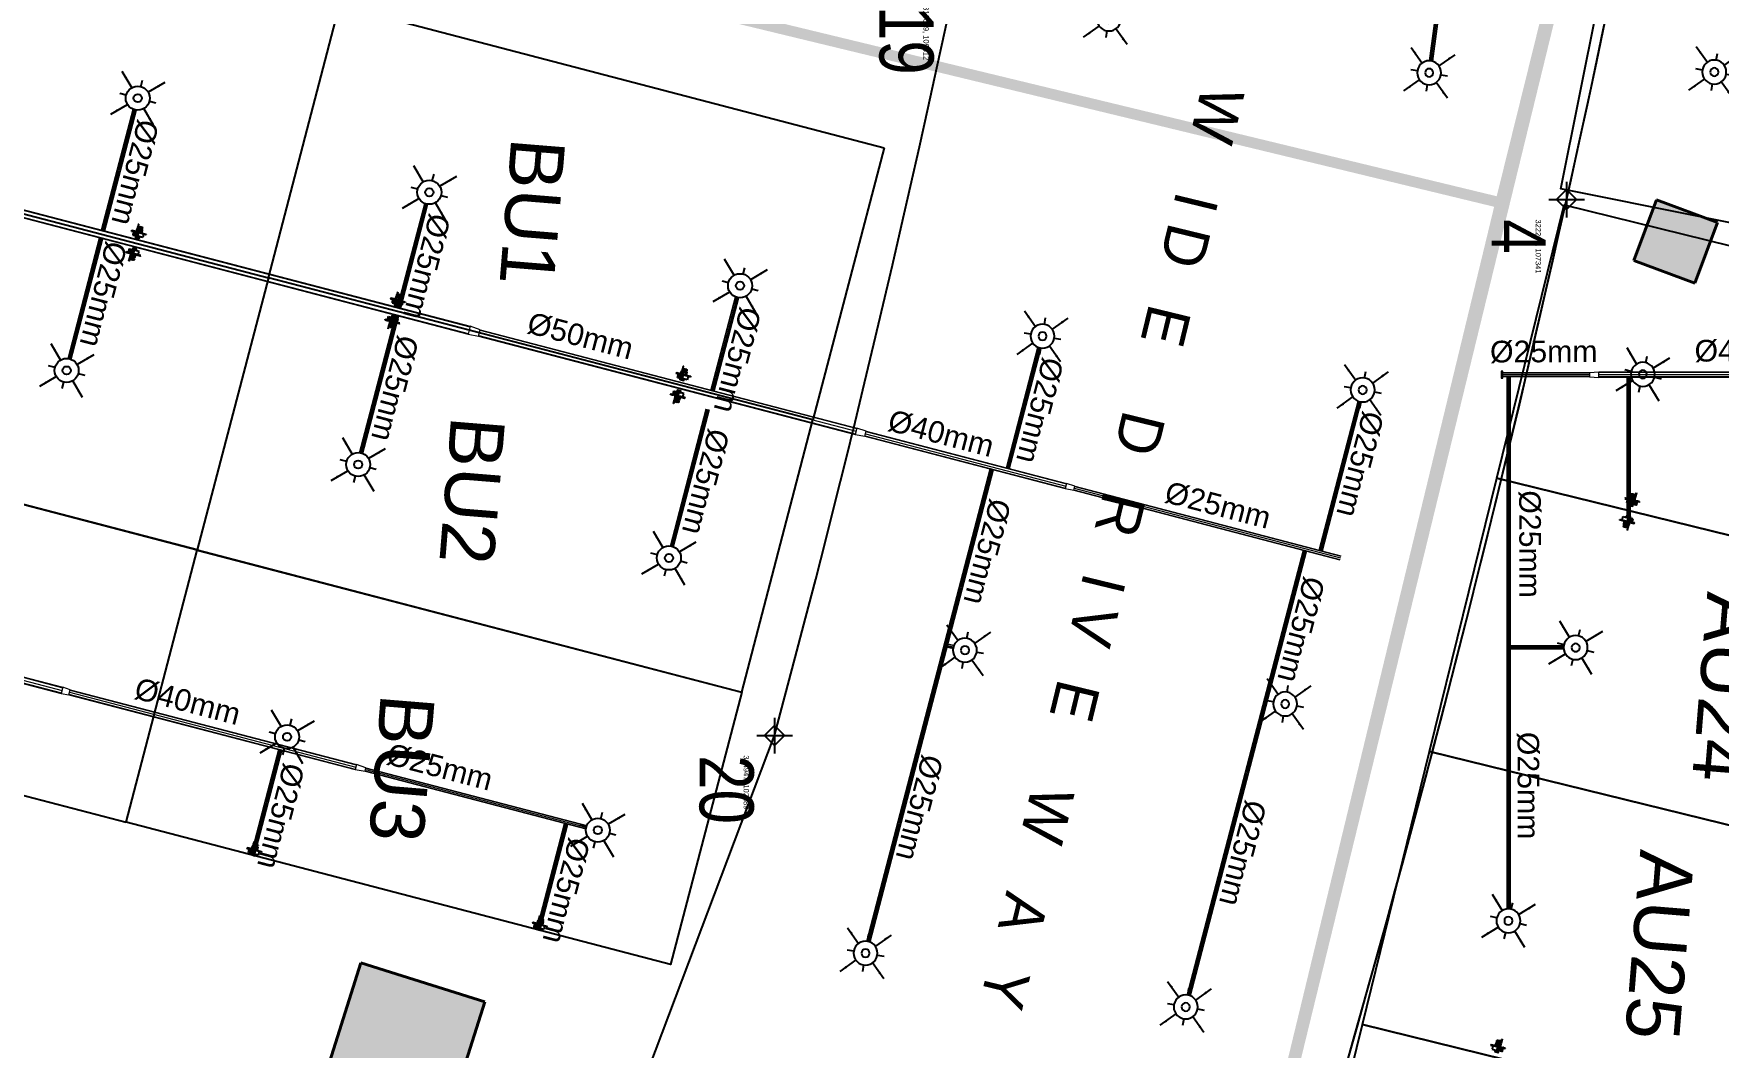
# Model space of a CAD drawing. Header units: inches. Extents: x 257070 to 799932, y -17980 to 269260.
# Drawn here: x 308102 to 323676, y 99499 to 108874 of the extents above; entities that cross this region are included whole.
import ezdxf

# ---------------------------------------------------------------- set-up
doc = ezdxf.new("R2010")
doc.units = ezdxf.units.IN
doc.header["$MEASUREMENT"] = 0
for name, color, linetype in [('0-AES-F-SPRINKLER', 10, 'Continuous'), ('basement1_AP$0$A-_ROAD----_E-_-', 2, 'Continuous'), ('DSP_DRIVEWAY', 4, 'Continuous'), ('DSP_PARKING', 8, 'Continuous'), ('DSP_TREE CO-ORDINATES', 206, 'Continuous'), ('RETAIL', 40, 'Continuous')]:
    doc.layers.add(name, color=color, linetype=linetype)
for name, color, linetype, lineweight in [('0-AES-F-SPRINKLER PIPE', 10, 'Continuous', 15), ('E--CONCRETE-4', 4, 'Continuous', 40), ('E--CONCRETE-SHADE', 253, 'Continuous', 20), ('M--TILING-2', 252, 'Continuous', 18), ('TEXT', 7, 'Continuous', 0)]:
    doc.layers.add(name, color=color, linetype=linetype, lineweight=lineweight)
doc.layers.add('A', color=7, linetype='Continuous', true_color=0x469d8b)
doc.layers.add('B', color=7, linetype='Continuous', true_color=0x9aad21)
doc.styles.get("Standard").update_dxf_attribs({"font": 'arial.ttf'})
doc.styles.add('TEXT style 175', font='GOTHIC.TTF')
doc.styles.add('TEXT style 200', font='ARIALN.TTF')
doc.dimstyles.new('ISO-25', dxfattribs={"dimtxt": 2.5, "dimasz": 2.5, "dimexe": 1.25, "dimexo": 0.625, "dimtad": 1, "dimtxsty": 'Standard', "dimcen": 2.5, "dimadec": 0, "dimazin": 0, "dimtfac": 1, "dimtmove": 0, "dimatfit": 3, "dimfxl": 1, "dimarcsym": 0})

# ---------------------------------------------------------------- blocks, each defined once
blk = doc.blocks.new('car park std')
at = {"layer": 'RETAIL', "color": 8}
blk.add_lwpolyline([(-240433, 1144926), (-237857, 1144574), (-237152, 1149726), (-239728, 1150078)], close=True, dxfattribs=at)
blk = doc.blocks.new('*U484')
at = {"layer": 'DSP_TREE CO-ORDINATES', "color": 162}
for p, q in [((0, -329), (0, 329)), ((-329, 0), (329, 0))]:
    blk.add_line(p, q, dxfattribs=at)
at = {"layer": 'DSP_TREE CO-ORDINATES', "color": 162, "ltscale": 3.5}
blk.add_lwpolyline([(-185, 0), (0, 185), (185, 0), (0, -184), (-185, 0)], dxfattribs=at)
at = {"layer": 'DEFPOINTS', "style": 'TEXT style 175'}
blk.add_attdef('CORDINATE', (367, -572), '', height=100, dxfattribs=at)
at = {"layer": 'DSP_TREE CO-ORDINATES', "color": 164, "style": 'TEXT style 200'}
blk.add_attdef('NO.', (361, -1385), '', height=1000, dxfattribs=at)
blk = doc.blocks.new('*U498')
at = {"layer": 'DSP_TREE CO-ORDINATES', "color": 162}
for p, q in [((0, -329), (0, 329)), ((-329, 0), (329, 0))]:
    blk.add_line(p, q, dxfattribs=at)
at = {"layer": 'DSP_TREE CO-ORDINATES', "color": 162, "ltscale": 3.5}
blk.add_lwpolyline([(-185, 0), (0, 185), (185, 0), (0, -184), (-185, 0)], dxfattribs=at)
at = {"layer": 'DEFPOINTS', "style": 'TEXT style 175'}
blk.add_attdef('CORDINATE', (367, -572), '', height=100, dxfattribs=at)
at = {"layer": 'DSP_TREE CO-ORDINATES', "color": 164, "style": 'TEXT style 200'}
blk.add_attdef('NO.', (361, -1385), '', height=1000, dxfattribs=at)
blk = doc.blocks.new('*U499')
at = {"layer": 'DSP_TREE CO-ORDINATES', "color": 162}
for p, q in [((0, -329), (0, 329)), ((-329, 0), (329, 0))]:
    blk.add_line(p, q, dxfattribs=at)
at = {"layer": 'DSP_TREE CO-ORDINATES', "color": 162, "ltscale": 3.5}
blk.add_lwpolyline([(-185, 0), (0, 185), (185, 0), (0, -184), (-185, 0)], dxfattribs=at)
at = {"layer": 'DEFPOINTS', "style": 'TEXT style 175'}
blk.add_attdef('CORDINATE', (367, -572), '', height=100, dxfattribs=at)
at = {"layer": 'DSP_TREE CO-ORDINATES', "color": 164, "style": 'TEXT style 200'}
blk.add_attdef('NO.', (361, -1385), '', height=1000, dxfattribs=at)
blk = doc.blocks.new('A$C3CA070F1')
at = {"layer": '0-AES-F-SPRINKLER'}
h = blk.add_hatch(dxfattribs=at)
h.set_pattern_fill('ANSI31', color=3, scale=0.196883, angle=-34.2335, style=0)
h.set_pattern_definition([(100.766483, (49937.1607, 174049.7081), (1.474466316, 0.280375668), [])])
edge = h.paths.add_edge_path()
edge.add_line((-1, 85), (-1, 84))
edge.add_line((-1, 84), (-6, 84))
edge.add_ellipse((-7, 82), major_axis=(-1.42, -0.27), ratio=1, start_angle=257, end_angle=315)
edge.add_line((-8, 83), (-15, 72))
edge.add_ellipse((-12, 70), major_axis=(-4.25, -0.81), ratio=1, start_angle=-45, end_angle=45)
edge.add_line((-14, 66), (14, 47))
edge.add_line((14, 47), (13, 46))
edge.add_line((13, 46), (-15, 65))
edge.add_ellipse((-12, 70), major_axis=(-5.52, -1.05), ratio=1, start_angle=-45, end_angle=45, ccw=False)
edge.add_line((-16, 73), (-9, 84))
edge.add_ellipse((-7, 82), major_axis=(-2.69, -0.51), ratio=1, start_angle=257, end_angle=315, ccw=False)
edge.add_line((-6, 85), (-1, 85))
h = blk.add_hatch(dxfattribs=at)
h.set_pattern_fill('ANSI31', color=3, scale=0.196883, angle=-124.2335, style=0)
h.set_pattern_definition([(190.766483, (49937.1607, 174049.7081), (-0.280375668, 1.474466316), [])])
edge = h.paths.add_edge_path()
edge.add_line((-1, 54), (7, 48))
edge.add_line((7, 48), (8, 49))
edge.add_line((8, 49), (0, 55))
edge.add_ellipse((-2, 52), major_axis=(-0.69, 3.63), ratio=1, start_angle=315, end_angle=405)
edge.add_line((-6, 54), (-14, 41))
edge.add_ellipse((-11, 39), major_axis=(-0.69, 3.63), ratio=1, start_angle=45, end_angle=135)
edge.add_line((-13, 36), (-9, 33))
edge.add_ellipse((-10, 32), major_axis=(-0.27, 1.42), ratio=1, start_angle=225, end_angle=315, ccw=False)
edge.add_line((-9, 31), (-10, 30))
edge.add_line((-10, 30), (-8, 29))
edge.add_line((-8, 29), (-7, 30))
edge.add_ellipse((-10, 32), major_axis=(-3.3, -0.63), ratio=1, start_angle=135, end_angle=225)
edge.add_line((-8, 35), (-12, 38))
edge.add_ellipse((-11, 39), major_axis=(-1.75, -0.33), ratio=1, start_angle=-45, end_angle=45, ccw=False)
edge.add_line((-13, 40), (-4, 53))
edge.add_ellipse((-2, 52), major_axis=(-1.75, -0.33), ratio=1, start_angle=225, end_angle=315, ccw=False)
at = {"layer": '0-AES-F-SPRINKLER', "color": 3}
for p, q in [((-98, 39), (-97, 43)), ((-98, 38), (-98, 39)), ((-98, 39), (-98, 39)), ((-98, 39), (-98, 39)), ((-98, 37), (-98, 38)), ((-98, 38), (-98, 38)), ((-98, 38), (-98, 38)), ((-98, 38), (-98, 38)), ((-98, 38), (-98, 38)), ((-98, 38), (-98, 38)), ((-98, 38), (-98, 38)), ((-98, 38), (-98, 38)), ((-98, 38), (-98, 38)), ((-98, 38), (-98, 38)), ((-96, 37), (-98, 37)), ((-98, 37), (-98, 37)), ((-98, 37), (-98, 37)), ((-98, 37), (-98, 37)), ((-98, 37), (-98, 37)), ((-98, 37), (-98, 37)), ((-98, 37), (-98, 37)), ((-98, 37), (-98, 37)), ((-98, 37), (-98, 37)), ((-98, 37), (-98, 37)), ((-98, 37), (-98, 37)), ((-98, 37), (-98, 37)), ((-98, 37), (-98, 37)), ((-98, 37), (-98, 37)), ((-98, 37), (-98, 37)), ((-98, 37), (-98, 37)), ((-98, 37), (-98, 37)), ((-97, 37), (-98, 37)), ((-98, 37), (-98, 37)), ((-98, 37), (-98, 37)), ((-98, 37), (-98, 37)), ((-98, 37), (-98, 37)), ((-98, 37), (-98, 37)), ((-98, 37), (-98, 37)), ((-98, 37), (-98, 37)), ((-98, 37), (-98, 37)), ((-98, 37), (-98, 37)), ((-98, 37), (-98, 37)), ((-98, 37), (-98, 37)), ((-98, 37), (-98, 37)), ((-98, 37), (-98, 37)), ((-97, 45), (-79, 71)), ((-96, 40), (-97, 40)), ((-97, 40), (-97, 40)), ((-97, 40), (-97, 40)), ((-97, 40), (-97, 39)), ((-97, 39), (-97, 39)), ((-97, 39), (-97, 39)), ((-97, 39), (-97, 39)), ((-97, 39), (-97, 39)), ((-97, 39), (-97, 39)), ((-97, 39), (-97, 39)), ((-97, 39), (-97, 39)), ((-97, 39), (-97, 38)), ((-97, 38), (-97, 38)), ((-97, 38), (-97, 38)), ((-97, 38), (-97, 38)), ((-97, 38), (-97, 38)), ((-97, 38), (-97, 38)), ((-97, 38), (-97, 38)), ((-97, 38), (-97, 38)), ((-97, 38), (-97, 38)), ((-97, 38), (-97, 38)), ((-97, 38), (-97, 38)), ((-97, 38), (-97, 37)), ((-97, 37), (-97, 37)), ((-97, 37), (-97, 37)), ((-97, 37), (-97, 37)), ((-95, 46), (-96, 42)), ((-96, 42), (-96, 42)), ((-96, 42), (-96, 41)), ((-96, 41), (-96, 41)), ((-96, 41), (-96, 41)), ((-96, 41), (-96, 41)), ((-96, 41), (-96, 41)), ((-96, 41), (-96, 41)), ((-96, 41), (-96, 41)), ((-96, 41), (-96, 41)), ((-96, 41), (-96, 41)), ((-96, 41), (-96, 40)), ((-96, 40), (-96, 40)), ((-96, 40), (-96, 40)), ((-96, 40), (-96, 40)), ((-96, 40), (-96, 40)), ((-95, 37), (-96, 37)), ((-96, 37), (-96, 37)), ((-96, 37), (-96, 37)), ((-96, 37), (-96, 37)), ((-96, 37), (-96, 37)), ((-94, 38), (-95, 38)), ((-95, 38), (-95, 38)), ((-95, 38), (-95, 38)), ((-95, 38), (-95, 38)), ((-95, 38), (-95, 38)), ((-95, 38), (-95, 38)), ((-95, 38), (-95, 38)), ((-95, 38), (-95, 38)), ((-95, 38), (-95, 38)), ((-95, 38), (-95, 37)), ((-95, 37), (-95, 37)), ((-95, 37), (-95, 37)), ((-95, 37), (-95, 37)), ((-95, 37), (-95, 37)), ((-95, 37), (-95, 37)), ((-95, 37), (-95, 37)), ((-95, 37), (-95, 37)), ((-95, 37), (-95, 37)), ((-95, 37), (-95, 37)), ((-95, 37), (-95, 37)), ((-95, 37), (-95, 37)), ((-95, 37), (-95, 37)), ((-95, 37), (-95, 37)), ((-95, 37), (-95, 37)), ((-95, 37), (-95, 37)), ((-95, 37), (-95, 37)), ((-94, 88), (-93, 90)), ((-72, 73), (-94, 88)), ((-94, 43), (-94, 48)), ((-93, 43), (-94, 43)), ((-94, 43), (-94, 43)), ((-94, 43), (-94, 43)), ((-94, 43), (-94, 43)), ((-94, 43), (-94, 43)), ((-94, 43), (-94, 41)), ((-94, 43), (-94, 43)), ((-94, 43), (-94, 43)), ((-94, 43), (-94, 43)), ((-94, 43), (-94, 43)), ((-94, 43), (-94, 43)), ((-94, 43), (-94, 43)), ((-94, 43), (-94, 43)), ((-94, 43), (-94, 43)), ((-94, 43), (-94, 43)), ((-94, 43), (-94, 43)), ((-94, 43), (-94, 43)), ((-94, 41), (-94, 41)), ((-94, 41), (-94, 41)), ((-94, 41), (-94, 41)), ((-94, 41), (-94, 41)), ((-94, 41), (-94, 41)), ((-94, 41), (-94, 41)), ((-94, 41), (-94, 41)), ((-94, 41), (-94, 40)), ((-94, 40), (-94, 40)), ((-94, 40), (-94, 40)), ((-94, 40), (-94, 40)), ((-94, 40), (-94, 40)), ((-94, 40), (-94, 40)), ((-94, 40), (-94, 40)), ((-94, 40), (-94, 40)), ((-94, 40), (-94, 39)), ((-94, 39), (-94, 39)), ((-94, 39), (-94, 39)), ((-94, 39), (-94, 39)), ((-94, 39), (-94, 39)), ((-94, 39), (-94, 39)), ((-94, 39), (-94, 39)), ((-94, 39), (-94, 39)), ((-94, 39), (-94, 38)), ((-93, 90), (-59, 67)), ((-93, 47), (-93, 49)), ((-91, 47), (-93, 43)), ((-93, 46), (-93, 47)), ((-92, 46), (-93, 46)), ((-93, 46), (-93, 46)), ((-93, 46), (-93, 46)), ((-93, 46), (-93, 46)), ((-93, 46), (-93, 46)), ((-93, 46), (-93, 46)), ((-93, 46), (-93, 46)), ((-93, 46), (-93, 46)), ((-93, 46), (-93, 46)), ((-93, 46), (-93, 46)), ((-93, 46), (-93, 46)), ((-93, 46), (-93, 46)), ((-93, 46), (-93, 46)), ((-93, 46), (-93, 46)), ((-93, 46), (-93, 46)), ((-93, 46), (-93, 46)), ((-93, 46), (-93, 46)), ((-93, 46), (-93, 46)), ((-93, 46), (-93, 46)), ((-93, 46), (-93, 46)), ((-91, 42), (-93, 43)), ((-93, 43), (-93, 43)), ((-93, 43), (-93, 43)), ((-93, 43), (-93, 43)), ((-93, 43), (-93, 43)), ((-93, 43), (-93, 43)), ((-93, 43), (-93, 43)), ((-93, 43), (-93, 43)), ((-93, 43), (-93, 43)), ((-93, 43), (-93, 43)), ((-93, 43), (-93, 43)), ((-93, 43), (-93, 43)), ((-93, 43), (-93, 43)), ((-93, 43), (-93, 43)), ((-93, 43), (-93, 43)), ((-93, 43), (-93, 43)), ((-93, 43), (-93, 43)), ((-93, 43), (-93, 43)), ((-93, 43), (-93, 43)), ((-93, 43), (-93, 43)), ((-93, 43), (-93, 43)), ((-93, 43), (-93, 43)), ((-93, 43), (-93, 43)), ((-85, 66), (-92, 55)), ((-90, 50), (-92, 46)), ((-92, 46), (-92, 46)), ((-92, 46), (-92, 46)), ((-92, 46), (-92, 46)), ((-92, 46), (-92, 46)), ((-92, 46), (-92, 46)), ((-90, 47), (-91, 47)), ((-90, 43), (-91, 42)), ((-91, 42), (-91, 42)), ((-91, 42), (-91, 42)), ((-91, 42), (-91, 42)), ((-91, 42), (-91, 42)), ((-91, 42), (-91, 42)), ((-91, 42), (-91, 42)), ((-91, 42), (-91, 42)), ((-91, 42), (-91, 42)), ((-91, 42), (-91, 42)), ((-91, 42), (-91, 42)), ((-91, 42), (-91, 42)), ((-91, 42), (-91, 42)), ((-91, 42), (-91, 42)), ((-91, 42), (-91, 42)), ((-91, 42), (-91, 42)), ((-88, 57), (-90, 49)), ((-89, 54), (-90, 51)), ((-90, 50), (-90, 50)), ((-88, 47), (-90, 43)), ((-90, 47), (-88, 47)), ((-90, 43), (-90, 43)), ((-90, 43), (-90, 43)), ((-90, 43), (-90, 43)), ((-89, 55), (-89, 55)), ((-88, 46), (-88, 47)), ((-87, 59), (-87, 59)), ((-87, 59), (-87, 59)), ((-86, 57), (-87, 49)), ((-87, 49), (-83, 28)), ((-85, 58), (-85, 58)), ((-77, 43), (-85, 49)), ((-83, 28), (-60, 9)), ((-77, 70), (-82, 63)), ((-80, 66), (-82, 67)), ((-45, 31), (-81, -23)), ((-78, 63), (-80, 65)), ((-79, 71), (-77, 70)), ((-71, 26), (-79, 31)), ((-57, 13), (-79, 28)), ((-70, 64), (-78, 63)), ((-78, -29), (-40, 27)), ((-69, 55), (-75, 59)), ((-66, 54), (-74, 42)), ((-74, 42), (-71, 26)), ((-73, 44), (-71, 43)), ((-69, 47), (-72, 43)), ((-71, 43), (-70, 43)), ((-71, 26), (-55, 15)), ((-70, 43), (-66, 49)), ((-66, 50), (-68, 52)), ((-61, 65), (-67, 69)), ((-62, 66), (-67, 65)), ((-50, 57), (-66, 54)), ((-66, 49), (-66, 50)), ((-47, 28), (-63, 40)), ((-59, 67), (-61, 65)), ((-57, 67), (-60, 66)), ((-60, 44), (-42, 32)), ((-50, 57), (-58, 62)), ((-19, 46), (-57, 67)), ((-17, 37), (-55, 63)), ((-29, 42), (-50, 57)), ((-13, 9), (-45, 31)), ((-36, 42), (-44, 30)), ((-43, 33), (-35, 46)), ((-39, -30), (-13, 9)), ((-37, 25), (-28, 38)), ((-35, 41), (-36, 42)), ((-32, 32), (-35, 39)), ((-30, 52), (-16, 73)), ((-29, 20), (-17, 37)), ((-28, 38), (-26, 40)), ((-21, 32), (-28, 37)), ((-23, 16), (-12, 33)), ((-1, 26), (-23, -9)), ((-22, 15), (-12, 31)), ((-9, 32), (-21, 14)), ((2, 24), (-20, -11)), ((-20, -8), (-1, 22)), ((-17, 37), (-19, 46)), ((-19, 13), (-10, 29)), ((-7, 30), (-18, 12)), ((-17, 37), (-17, 37)), ((4, 22), (-17, -13)), ((-17, -10), (1, 20)), ((-16, 73), (-9, 84)), ((-16, 11), (-7, 27)), ((-8, 83), (-15, 72)), ((13, 46), (-15, 65)), ((-4, 28), (-15, 10)), ((-1, 84), (-14, 66)), ((-14, 66), (14, 47)), ((-6, 54), (-14, 41)), ((-12, 33), (-14, 33)), ((-14, -15), (7, 20)), ((-14, -12), (4, 18)), ((-13, 40), (-4, 53)), ((-13, 36), (-9, 33)), ((-13, 9), (-4, 24)), ((-2, 34), (-12, 41)), ((-8, 35), (-12, 38)), ((-12, 31), (-12, 33)), ((-9, 32), (-12, 31)), ((7, 16), (-11, -13)), ((-10, 29), (-9, 32)), ((-9, 31), (-10, 30)), ((-7, 30), (-10, 29)), ((-10, 30), (-8, 29)), ((9, 17), (-10, -14)), ((-9, -13), (9, 13)), ((-8, 29), (-7, 30)), ((8, 49), (-7, 27)), ((-7, 27), (-7, 30)), ((-4, 28), (-7, 27)), ((-6, 85), (-1, 85)), ((-1, 84), (-6, 84)), ((5, 44), (-5, 51)), ((-4, 24), (-4, 28)), ((-1, 26), (-4, 24)), ((-1, 85), (-1, 84)), ((-1, 54), (7, 48)), ((13, 46), (-1, 25)), ((-1, 22), (-1, 26)), ((2, 24), (-1, 22)), ((8, 49), (0, 55)), ((1, 20), (2, 24)), ((4, 22), (1, 20)), ((4, 18), (4, 22)), ((7, 20), (4, 18)), ((7, 48), (8, 49)), ((7, 16), (7, 20)), ((9, 17), (7, 16)), ((9, 15), (9, 17)), ((14, 47), (13, 46)), ((-82, -25), (-80, -30)), ((-80, -30), (-78, -29)), ((-66, -11), (-39, -30)), ((-23, -7), (-23, -9)), ((-23, -9), (-20, -8)), ((-20, -8), (-20, -11)), ((-20, -11), (-17, -10)), ((-17, -10), (-17, -13)), ((-17, -13), (-14, -12)), ((-14, -12), (-14, -15)), ((-14, -15), (-11, -13)), ((-11, -13), (-11, -14)), ((-11, -14), (-11, -14))]:
    blk.add_line(p, q, dxfattribs=at)
for centre, major_axis, start_param, end_param in [((-95, 43), (-0.41, 2.13), 0.784914, 1.034983), ((-95, 43), (-2.74, -0.52), -0.560204, -0.324923), ((-93, 46), (-0.51, 2.68), 0.787914, 1.247507), ((-93, 48), (-1.75, -0.33), -0.775969, -0.160442), ((-91, 54), (-0.29, 1.52), 0.785398, 2.356194), ((-92, 49), (-0.33, 1.74), 0.791774, 1.412986), ((-89, 55), (-0.103, 0.54), 0.916881, 1.969618), ((-93, 51), (-3.09, -0.59), 2.526084, 2.789089), ((-95, 50), (-5.72, -1.09), 2.374727, 2.798549), ((-91, 55), (-0.33, 1.74), 4.197625, 4.773282), ((-84, 57), (-3.79, -0.72), -0.784768, -0.363877), ((-93, 50), (-5.72, -1.09), 2.377207, 2.798549), ((-80, 54), (-1.57, 8.26), 0.010205, 0.785398), ((-84, 56), (-0.35, 1.85), 0.785501, 1.132999), ((-83, 65), (-1.52, -0.29), 3.926991, 5.497787), ((-80, 54), (-5.9, -1.12), 4.155645, 5.497787), ((-80, 54), (-8.26, -1.57), 4.155621, 4.722594), ((-75, 68), (-8.26, -1.57), 1.014052, 3.151797), ((-75, 63), (-2.79, -0.53), -0.113999, 0.093951), ((-75, 68), (-1.12, 5.9), 2.584882, 5.497787), ((-75, 46), (-0.53, 2.79), 2.356194, 3.926991), ((-75, 68), (-1.57, 8.26), 4.722594, 5.497787), ((-70, 53), (-2.79, -0.53), 2.356194, 3.926991), ((-65, 44), (-3.72, -0.71), -0.403281, 1.321745), ((-65, 44), (-0.71, 3.72), 4.96144, 6.686466), ((-65, 37), (-0.56, 2.96), 5.497794, 6.034125), ((-59, 47), (-2.96, -0.56), 0.24906, 0.785391), ((-60, 60), (-2.83, -0.54), 3.926991, 4.712389), ((-33, 40), (-0.45, 2.36), 0.803442, 1.867502), ((-30, 39), (-2.79, -0.53), 2.356194, 3.926991), ((-24, 39), (-0.53, 2.79), 5.497787, 7.068583), ((-12, 70), (-5.52, -1.05), -0.785398, 0.785398), ((-15, 35), (-0.54, 2.83), 0.785398, 3.403392), ((-12, 70), (-4.25, -0.81), -0.785398, 0.785398), ((-11, 39), (-0.69, 3.63), 0.785398, 2.356194), ((-11, 39), (-1.75, -0.33), -0.785398, 0.785398), ((-7, 82), (-2.69, -0.51), 4.485496, 5.497787), ((-10, 32), (-0.27, 1.42), 3.926991, 5.497787), ((-7, 82), (-1.42, -0.27), 4.485496, 5.497787), ((-10, 32), (-3.3, -0.63), 2.356194, 3.926991), ((-2, 52), (-0.69, 3.63), 5.497787, 7.068583), ((-2, 52), (-1.75, -0.33), 3.926991, 5.497787), ((6, 14), (-0.54, 2.83), 3.926991, 4.712389), ((-79, -24), (-0.51, 2.69), 0.785398, 1.797689), ((-11, -11), (-2.83, -0.54), 1.570796, 2.356194)]:
    blk.add_ellipse(centre, major_axis=major_axis, ratio=1, start_param=start_param, end_param=end_param, dxfattribs=at)
at = {"layer": '0-AES-F-SPRINKLER', "color": 3, "extrusion": (0, 0, -1)}
for centre, major_axis, start_param, end_param in [((-86, 47), (-0.53, 2.79), -0.113999, 0.785398), ((-77, 34), (-0.54, 2.83), 3.926991, 4.712389)]:
    blk.add_ellipse(centre, major_axis=major_axis, ratio=1, start_param=start_param, end_param=end_param, dxfattribs=at)
blk = doc.blocks.new('*U603')
at = {"layer": '0-AES-F-SPRINKLER'}
for p, q in [((171672, 56809), (171672, 56871)), ((171562, 56699), (171500, 56699)), ((171783, 56699), (171845, 56699)), ((171672, 56588), (171672, 56526))]:
    blk.add_line(p, q, dxfattribs=at)
for radius in [111, 37.8]:
    blk.add_circle((171672, 56699), radius, dxfattribs=at)
at = {"layer": '0-AES-F-SPRINKLER PIPE'}
for points, override in [([(171468, 56903), (171594, 56777)], {"dimasz": 70, "dimtad": 0, "dimfxl": 13, "dimarcsym": 1}), ([(171877, 56903), (171751, 56777)], {"dimasz": 70, "dimtad": 0, "dimfxl": 13, "dimarcsym": 1}), ([(171468, 56494), (171594, 56620)], {"dimasz": 70, "dimtad": 0, "dimfxl": 13, "dimarcsym": 1}), ([(171877, 56494), (171751, 56620)], {"dimasz": 70, "dimgap": 0.625, "dimtad": 0, "dimfxl": 13, "dimarcsym": 1})]:
    blk.add_leader(points, dimstyle='ISO-25', override=override, dxfattribs=at)

msp = doc.modelspace()

# ---------------------------------------------------------------- hatches: boundary and pattern name
at = {"layer": 'E--CONCRETE-SHADE', "ltscale": 3.5}
h = msp.add_hatch(color=8, dxfattribs=at)
h.dxf.hatch_style = 1
h.paths.add_polyline_path([(323659.4, 107130.5), (323097.2, 107340.2), (322887.5, 106778.1), (323449.7, 106568.3)])
h = msp.add_hatch(color=8, dxfattribs=at)
h.dxf.hatch_style = 1
h.paths.add_polyline_path([(312270.2, 99929.2), (311125.7, 100289.9), (310765, 99145.4), (311909.5, 98784.7)])

# ---------------------------------------------------------------- linework, layer by layer
at = {"layer": '0-AES-F-SPRINKLER', "color": 7, "const_width": 100, "elevation": 0}
for points in [[(283146.9, 116631.3), (321656.3, 107312.1), (324246.5, 117779.9), (318315, 119247.6), (318376.2, 130439.1), (318120.5, 137387.4), (317307.1, 156244.5), (285543.1, 160244.2), (282570.4, 129241.7), (281575.8, 117011.5)], [(356607.5, 78193.9), (356438.2, 71883.8), (345953.6, 68179.4), (332024.7, 62667.8), (330604.2, 67058.4), (321899.6, 64138.4), (317671.9, 77137.1), (317715.9, 91029.5), (324246.5, 117779.9), (364035.7, 109784.7), (363210.3, 79337.2), (363210.3, 79337.2)], [(321656.3, 107312.1), (317715.9, 91029.5), (317671.9, 77137.1), (320194.8, 69380), (277183.8, 53136.7), (281575.8, 117011.5)]]:
    msp.add_lwpolyline(points, close=True, dxfattribs=at)
at = {"layer": '0-AES-F-SPRINKLER PIPE', "ltscale": 1000}
for p, q in [((302131, 108711.3, 0), (312116.4, 106103.4, 0)), ((302139.2, 108742.8, 0), (312124.6, 106134.8, 0)), ((302147.4, 108774.2, 0), (312132.8, 106166.3, 0)), ((302148.9, 108780, 0), (312134.3, 106172.1, 0)), ((302129.4, 108705.5, 0), (312114.9, 106097.6, 0)), ((312212.3, 106080.9, 0), (315692.2, 105172, 0)), ((312213.6, 106085.7, 0), (315693.5, 105176.9, 0)), ((312219.9, 106109.9, 0), (315699.8, 105201.1, 0)), ((312226.2, 106134.1, 0), (315706.1, 105225.2, 0)), ((312227.5, 106138.9, 0), (315707.4, 105230.1, 0)), ((315781, 105155.1, 0), (317633.5, 104671.2, 0)), ((315782, 105158.9, 0), (317634.5, 104675.1, 0)), ((315787, 105178.3, 0), (317639.6, 104694.4, 0)), ((315792.1, 105197.6, 0), (317644.6, 104713.8, 0)), ((315793.1, 105201.5, 0), (317645.6, 104717.7, 0)), ((301077.8, 104678.8, 0), (308356.9, 102777.7, 0)), ((301079, 104683.7, 0), (308358.2, 102782.5, 0)), ((301085.3, 104707.9, 0), (308364.5, 102806.7, 0)), ((301091.7, 104732, 0), (308370.8, 102830.9, 0)), ((301092.9, 104736.9, 0), (308372.1, 102835.7, 0)), ((317712.5, 104658.9, 0), (320171.6, 104016.6, 0)), ((317716.5, 104674.3, 0), (320175.6, 104032.1, 0)), ((317720.6, 104689.8, 0), (320179.6, 104047.6, 0)), ((317721.3, 104692.7, 0), (320180.4, 104050.5, 0)), ((317711.7, 104656, 0), (320170.8, 104013.7, 0)), ((308431.6, 102789.2, 0), (311077.2, 102098.2, 0)), ((308436.7, 102808.5, 0), (311082.2, 102117.6, 0)), ((308437.7, 102812.4, 0), (311083.3, 102121.5, 0)), ((308425.6, 102766, 0), (311071.1, 102075, 0)), ((308426.6, 102769.8, 0), (311072.1, 102078.9, 0)), ((311163.6, 102059.6, 0), (313204.6, 101526.6, 0)), ((311164.4, 102062.5, 0), (313205, 101529.6, 0)), ((311167.6, 102074.6, 0), (313207.5, 101541.9, 0)), ((311170.7, 102086.7, 0), (313211.3, 101553.8, 0)), ((311171.5, 102089.6, 0), (313212.4, 101556.6, 0))]:
    msp.add_line(p, q, dxfattribs=at)
at = {"layer": '0-AES-F-SPRINKLER PIPE', "ltscale": 1000, "elevation": 0}
for points in [[(321831.4, 114854.7), (320995, 108623.8)], [(321834.4, 114854.3), (320998.1, 108623.7)], [(321846.8, 114852.6), (321010.6, 108622.8)], [(321859.2, 114851), (321022.9, 108620.4)], [(321862.2, 114850.6), (321025.8, 108619.6)], [(308730, 107061.2), (309021, 108175.6)], [(308732.9, 107060.4), (309023.8, 108174.4)], [(308745, 107057.3), (309035.7, 108170.6)], [(308757.1, 107054.1), (309048, 108168.1)], [(308760, 107053.4), (309051, 108167.7)], [(311464.5, 106347), (311714.9, 107305.9)], [(311467.4, 106346.2), (311717.8, 107304.8)], [(311479.5, 106343.1), (311729.7, 107300.9)], [(311491.6, 106339.9), (311741.9, 107298.5)], [(311494.5, 106339.2), (311744.9, 107298.1)], [(308419.5, 105872.3), (308710.5, 106986.7)], [(308422.5, 105871.9), (308713.4, 106985.9)], [(308434.7, 105869.5), (308725.5, 106982.8)], [(308446.7, 105865.6), (308737.6, 106979.6)], [(308449.5, 105864.5), (308740.5, 106978.9)], [(314359.6, 105575.9), (314586, 106442.8)], [(314362.5, 105575.1), (314588.8, 106441.7)], [(314374.6, 105572), (314600.7, 106437.8)], [(314386.7, 105568.8), (314613, 106435.4)], [(314389.6, 105568.1), (314616, 106435)], [(311113.4, 105002.7), (311444.9, 106271.8)], [(311116.4, 105002.3), (311447.8, 106271.1)], [(311128.7, 104999.8), (311459.9, 106267.9)], [(311140.6, 104996), (311472, 106264.8)], [(311143.4, 104994.9), (311474.9, 106264)], [(317089.3, 104863), (317380.2, 105976.6)], [(317092.2, 104862.2), (317383, 105975.5)], [(317104.3, 104859), (317394.9, 105971.7)], [(317116.4, 104855.9), (317407.2, 105969.2)], [(317119.3, 104855.1), (317410.2, 105968.8)], [(322477, 105741.5), (321675, 105741.5)], [(322477, 105738.5), (321675, 105738.5)], [(322477, 105722.5), (321675, 105722.5)], [(322477, 105706.5), (321675, 105706.5)], [(322477, 105703.5), (321675, 105703.5)], [(321712.8, 105703.5), (321712.8, 100786.4)], [(321715.8, 105703.5), (321715.8, 100786.8)], [(321728.3, 105703.5), (321728.3, 100787.5)], [(321740.8, 105703.5), (321740.8, 100786.8)], [(321743.8, 105703.5), (321743.8, 100786.4)], [(324812.5, 105746.5), (322562.5, 105746.5)], [(324812.5, 105742.5), (322562.5, 105742.5)], [(324812.5, 105722.5), (322562.5, 105722.5)], [(324812.5, 105702.5), (322562.5, 105702.5)], [(324812.5, 105698.5), (322562.5, 105698.5)], [(322820.7, 105698.5), (322820.7, 104409.6)], [(322823.7, 105698.5), (322823.7, 104410)], [(322836.2, 105698.5), (322836.2, 104410.7)], [(322848.7, 105698.5), (322848.7, 104410)], [(322851.7, 105698.5), (322851.7, 104409.6)], [(319979.2, 104103), (320338.7, 105479.6)], [(319982.1, 104102.3), (320341.5, 105478.5)], [(319994.2, 104099.1), (320353.5, 105474.7)], [(320006.3, 104095.9), (320365.7, 105472.2)], [(320009.2, 104095.2), (320368.7, 105471.8)], [(313984.5, 104139.6), (314315.9, 105408.7)], [(313987.5, 104139.2), (314318.8, 105408)], [(313999.7, 104136.7), (314330.9, 105404.8)], [(314011.7, 104132.9), (314343, 105401.6)], [(314014.5, 104131.7), (314345.9, 105400.9)], [(315801.1, 100487.9), (316940.9, 104852.1)], [(315804.1, 100487.5), (316943.8, 104851.3)], [(315816.4, 100485.1), (316955.9, 104848.2)], [(315828.3, 100481.2), (316968, 104845)], [(315831.1, 100480.1), (316970.9, 104844.3)], [(318759.6, 99990.9), (319834.2, 104105.2)], [(318762.6, 99990.6), (319837.1, 104104.5)], [(318774.9, 99988.1), (319849.2, 104101.3)], [(318786.8, 99984.2), (319861.3, 104098.2)], [(318789.6, 99983.1), (319864.2, 104097.4)], [(316596.5, 103189.9), (316542.5, 103204)], [(316596.9, 103192.9), (316543.3, 103206.9)], [(316599.4, 103205.2), (316546.4, 103219)], [(316603.2, 103217.1), (316549.6, 103231.1)], [(316604.4, 103219.9), (316550.3, 103234)], [(322239.5, 103216.9), (321743.8, 103216.9)], [(322239.1, 103213.9), (321743.8, 103213.9)], [(322238.4, 103201.4), (321743.8, 103201.4)], [(322239.1, 103188.9), (321743.8, 103188.9)], [(322239.5, 103185.9), (321743.8, 103185.9)], [(310112.9, 101285.8), (310368.3, 102263.7)], [(310115.8, 101285), (310371.2, 102263)], [(310127.9, 101281.9), (310383.3, 102259.8)], [(310140, 101278.7), (310395.4, 102256.7)], [(310142.9, 101277.9), (310398.3, 102255.9)], [(312750.4, 100596.9), (313005.8, 101574.9)], [(312753.3, 100596.2), (313008.7, 101574.1)], [(312765.4, 100593), (313020.8, 101571)], [(312777.5, 100589.9), (313032.9, 101567.8)], [(312780.4, 100589.1), (313035.8, 101567.1)]]:
    msp.add_lwpolyline(points, dxfattribs=at)
for points in [[(312134.3, 106172.1), (312114.9, 106097.6), (312212.3, 106080.9), (312227.5, 106138.9)], [(321675, 105754.8), (321660.5, 105754.8), (321660.5, 105690.3), (321675, 105690.3)], [(321671, 105750.8), (321664.5, 105750.8), (321664.5, 105694.3), (321671, 105694.3)], [(322477, 105741.5), (322477, 105703.5), (322562.5, 105698.5), (322562.5, 105746.5)], [(315707.4, 105230.1), (315692.2, 105172), (315781, 105155.1), (315793.1, 105201.5)], [(317645.6, 104717.7), (317633.5, 104671.2), (317711.7, 104656), (317721.3, 104692.7)], [(308372.1, 102835.7), (308356.9, 102777.7), (308425.6, 102766), (308437.7, 102812.4)], [(311083.3, 102121.5), (311071.1, 102075), (311163.6, 102059.6), (311171.5, 102089.6)]]:
    msp.add_lwpolyline(points, close=True, dxfattribs=at)
at = {"layer": 'basement1_AP$0$A-_ROAD----_E-_-', "color": 8}
for centre, radius, start, end in [((193977, 135230.6, 0), 114416.3, 335.508256, 356.08014), ((188512.7, 137133.7, 0), 137030, 340.63586, 350.8684)]:
    msp.add_arc(centre, radius, start, end, dxfattribs=at)
at = {"layer": 'DSP_DRIVEWAY', "color": 8}
msp.add_arc((188522.4, 137131.1, 0), 137020.1, 340.918059, 355.537474, dxfattribs=at)
at = {"layer": 'DSP_PARKING', "color": 8}
msp.add_line((306700.7, 80558.1, 0), (314947.1, 102389, 0), dxfattribs=at)
msp.add_arc((188273, 136460.2, 0), 131176.2, 344.945556, 355.384734, dxfattribs=at)
at = {"layer": 'E--CONCRETE-4', "color": 8, "ltscale": 10}
for p, q in [((323097.2, 107340.2, 0), (322887.5, 106778.1, 0)), ((323659.4, 107130.5, 0), (323097.2, 107340.2, 0)), ((323449.7, 106568.3, 0), (323659.4, 107130.5, 0)), ((322887.5, 106778.1, 0), (323449.7, 106568.3, 0)), ((311125.7, 100289.9, 0), (310765, 99145.4, 0)), ((312270.2, 99929.2, 0), (311125.7, 100289.9, 0)), ((311909.5, 98784.7, 0), (312270.2, 99929.2, 0))]:
    msp.add_line(p, q, dxfattribs=at)
at = {"layer": 'RETAIL', "color": 8, "elevation": 0}
for points in [[(327822.2, 108968.7), (327310.9, 106419.5), (322212.5, 107442.1), (322723.8, 109991.3)], [(327291.4, 106049.9), (326670.4, 103525.1), (321620.9, 104767.1), (322241.9, 107291.8)], [(326670.4, 103525.1), (326049.4, 101000.4), (320999.9, 102242.3), (321620.9, 104767.1)], [(326049.4, 101000.4), (325428.4, 98475.6), (320378.9, 99717.6), (320999.9, 102242.3)], [(325428.4, 98475.6), (324807.4, 95950.8), (319757.9, 97192.8), (320378.9, 99717.6)]]:
    msp.add_lwpolyline(points, close=True, dxfattribs=at)

# ---------------------------------------------------------------- block references
at = {"layer": '0-AES-F-SPRINKLER', "color": 7, "xscale": -1}
for p, rotation in [((402391.3, 268917.8, 0), 80.4645216729874), ((405349.9, 268420.8, 0), 80.4645216729874), ((407984.5, 268427.7, 0), 80.4645216729874), ((401777, 265986.8, 0), 80.4645216729874), ((419029.8, 258888.5, 0), 76.1820109037386), ((404735.6, 265489.8, 0), 80.4645216729874), ((401060.7, 263085.1, 0), 80.4645216729874), ((418408.8, 256363.7, 0), 76.1820109037386), ((404019.3, 262588.1, 0), 80.4645216729874), ((417787.9, 253839, 0), 76.1820109037386), ((400142.4, 260285.7, 0), 80.4645216729874), ((403101, 259788.7, 0), 80.4645216729874)]:
    msp.add_blockref('*U603', p, dxfattribs=dict(at, rotation=rotation))
at = {"layer": '0-AES-F-SPRINKLER', "color": 7, "rotation": 345.3627470225139}
for p in [(128635.3, 96800.8, 0), (131329.3, 95931.2, 0), (134200.3, 95068.1, 0), (127978.3, 94285.2, 0), (130672.2, 93415.6, 0), (133543.3, 92552.5, 0), (130015.2, 90899.9, 0), (132886.3, 90036.8, 0)]:
    msp.add_blockref('*U603', p, dxfattribs=at)
at = {"layer": '0-AES-F-SPRINKLER', "ltscale": 1000, "xscale": -1}
for p, rotation in [((309060.8, 106986.7, 0), 41.12923000185985), ((311454.6, 106361.5, 0), 41.12923000185985), ((314092.1, 105672.6, 0), 41.12923000185985), ((322836.2, 104416.7, 0), 221.9484938951576), ((310127.9, 101281.9, 0), 41.12923000185985), ((312765.4, 100593, 0), 41.12923000185985)]:
    msp.add_blockref('A$C3CA070F1', p, dxfattribs=dict(at, rotation=rotation))
at = {"layer": '0-AES-F-SPRINKLER', "ltscale": 1000}
for p, rotation in [((309035.6, 106889.9, 0), 109.5962640314919), ((311429.3, 106264.7, 0), 109.5962640314919), ((314066.8, 105575.9, 0), 109.5962640314919), ((322860.1, 104513.8, 0), 290.4155279242388), ((321618.2, 99464.3, 0), 290.4155279242388)]:
    msp.add_blockref('A$C3CA070F1', p, dxfattribs=dict(at, rotation=rotation))
at = {"layer": 'DSP_TREE CO-ORDINATES', "color": 8, "ltscale": 1000, "xscale": 0.5, "yscale": 0.5, "zscale": 0.5, "rotation": 270}
for name, p, values in [('*U498', (316609.2, 109312.3, 0), {'NO.': '19', 'CORDINATE': '316609, 109312'}), ('*U484', (322264.8, 107341, 0), {'NO.': '4', 'CORDINATE': '322265, 107341'}), ('*U499', (314947.1, 102389, 0), {'NO.': '20', 'CORDINATE': '314947, 102389'})]:
    msp.add_blockref(name, p, dxfattribs=at).add_auto_attribs(values)
at = {"layer": 'M--TILING-2', "color": 8}
for p, rotation in [((-859520.7, 8136.5, 0), 263.1574268157619), ((1480061.6, 205101.7, 0), 83.1574268157339), ((-860834.7, 3105.2, 0), 263.1574268157092)]:
    msp.add_blockref('car park std', p, dxfattribs=dict(at, rotation=rotation))
at = {"layer": 'M--TILING-2', "color": 8, "xscale": -1}
for p, rotation in [((1282506.5, -551307.3, 0), 67.56806721766843), ((-661965.7, 764545.5, 0), 247.5680672176965), ((1281192.5, -556338.5, 0), 67.5680672177212)]:
    msp.add_blockref('car park std', p, dxfattribs=dict(at, rotation=rotation))

# ---------------------------------------------------------------- texts
at = {"layer": '0-AES-F-SPRINKLER PIPE', "color": 7, "linetype": 'Continuous', "lineweight": -3, "ltscale": 0.9, "char_height": 200, "width": 685.774, "attachment_point": 2}
for s, insert, rotation in [('%%C25mm', (309137.7, 107565.3, 0), 255.36275), ('%%C25mm', (311831.6, 106695.7, 0), 255.36275), ('%%C25mm', (308843.8, 106440.1, 0), 255.36275), ('%%C50mm', (313179.3, 106181.1, 0), 345.36275), ('%%C25mm', (314702.7, 105832.6, 0), 255.36275), ('%%C25mm', (311537.7, 105570.4, 0), 255.36275), ('%%C25mm', (322054, 106038.3, 0), 0.1922), ('%%C40mm', (323944, 106046.3, 0), 0.1922), ('%%C25mm', (317496.8, 105366.4, 0), 255.36275), ('%%C40mm', (316511.5, 105279.8, 0), 345.36275), ('%%C25mm', (320455.4, 104869.4, 0), 255.36275), ('%%C25mm', (314408.8, 104707.3, 0), 255.36275), ('%%C25mm', (319069.6, 104616.9, 0), 345.36275), ('%%C25mm', (317010.1, 104060.4, 0), 255.36275), ('%%C25mm', (322028.3, 104158.5, 0), 270.1922), ('%%C25mm', (319910.8, 103341.8, 0), 255.36275), ('%%C40mm', (309550.1, 102802.8, 0), 345.36275), ('%%C25mm', (322012.8, 101926.6, 0), 270.1922), ('%%C25mm', (311879.6, 102197.5, 0), 345.36275), ('%%C25mm', (316383.7, 101695.6, 0), 255.36275), ('%%C25mm', (310483.3, 101617.9), 255.36275), ('%%C25mm', (319371.1, 101275.6, 0), 255.36275), ('%%C25mm', (313120.8, 100929.1, 0), 255.36275)]:
    msp.add_mtext(s, dxfattribs=dict(at, insert=insert, rotation=rotation))
at = {"layer": 'A', "color": 8}
for s, p in [('AU24', (323566.4, 103724.9, 0)), ('AU25', (322947.3, 101342.7, 0))]:
    msp.add_text(s, height=500, rotation=265.35069, dxfattribs=at).set_placement(p)
at = {"layer": 'B', "color": 8}
for s, p in [('BU1', (312516.3, 107922.5, 0)), ('BU2', (311960.2, 105349.2, 0)), ('BU3', (311310.2, 102783.5, 0))]:
    msp.add_text(s, height=500, rotation=265.35069, dxfattribs=at).set_placement(p)
at = {"layer": 'TEXT', "color": 8, "ltscale": 1000, "insert": (321015.1, 115423.8), "char_height": 400, "attachment_point": 1, "rotation": 256.35387, "style": 'TEXT style 175'}
msp.add_mtext_dynamic_manual_height_columns('{\\T2;TWO WAY 6M WIDE DRIVE WAY}', width=23911.084, gutter_width=20, heights=[0], dxfattribs=at)

doc.saveas('drawing.dxf')
